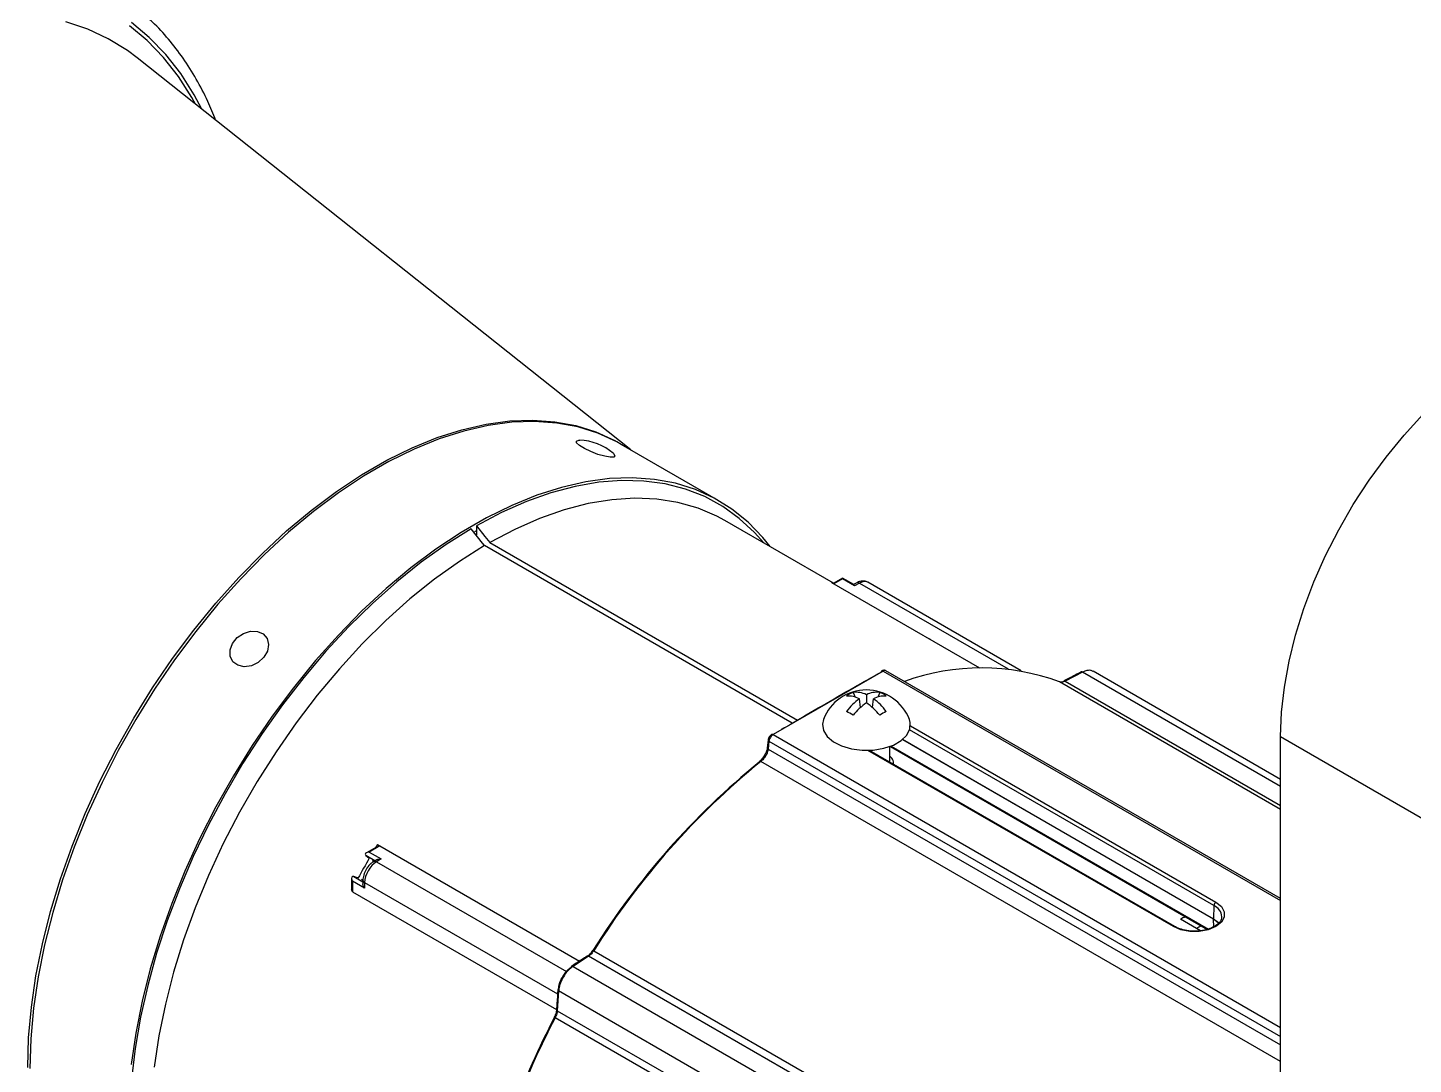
# Model space of a CAD drawing. Extents: x 7 to 113, y 1 to 87.
# Drawn here: x 70.62 to 78.05, y 11.11 to 16.67 of the extents above; entities that cross this region are included whole.
import ezdxf

# ---------------------------------------------------------------- set-up
doc = ezdxf.new("R2010")
doc.units = 0
doc.header["$MEASUREMENT"] = 0
doc.layers.add('OBJECT', color=7, linetype='CONTINUOUS')

msp = doc.modelspace()

# ---------------------------------------------------------------- linework, layer by layer
at = {"layer": 'OBJECT'}
for p, q in [((73.8524, 14.4064), (71.2068, 16.5075)), ((74.3245, 14.1339), (73.8015, 14.4358)), ((73.026, 13.9729), (73.0145, 13.9663)), ((73.026, 13.9994), (73.026, 13.9504)), ((74.9389, 13.6921), (74.3574, 14.0277)), ((73.0213, 13.9531), (73.026, 13.9504)), ((74.7171, 12.9415), (73.0684, 13.8933)), ((73.0967, 13.9096), (74.7453, 12.9578)), ((74.9281, 13.6953), (75.7211, 13.2375)), ((74.937, 13.691), (74.9281, 13.6953)), ((74.9867, 13.7196), (74.9371, 13.691)), ((74.9867, 13.7146), (74.9407, 13.688)), ((75.0477, 13.6844), (74.9867, 13.7196)), ((75.0509, 13.6775), (74.9867, 13.7146)), ((75.0636, 13.6942), (75.0468, 13.6849)), ((75.0781, 13.6924), (75.0509, 13.6775)), ((75.0781, 13.6924), (75.8754, 13.2321)), ((75.9448, 13.2225), (75.1235, 13.6966)), ((75.4573, 13.3904), (75.4513, 13.3933)), ((75.2052, 13.2209), (74.615, 12.8803)), ((75.2052, 13.2209), (77.3347, 11.9916)), ((77.3347, 12.0017), (75.22, 13.2225)), ((77.3347, 12.6397), (76.3304, 13.2195)), ((77.3347, 12.4793), (76.1502, 13.1631)), ((76.2743, 13.215), (76.18, 13.1667)), ((76.18, 13.1667), (77.3347, 12.5001)), ((77.3347, 12.6029), (76.2743, 13.215)), ((75.0438, 13.1069), (75.0546, 13.0814)), ((75.0837, 13.0255), (75.0776, 13.0725)), ((75.1155, 13.0944), (75.1155, 13.0507)), ((75.1473, 13.0255), (75.1533, 13.0725)), ((75.1872, 13.1069), (75.1763, 13.0814)), ((75.3513, 12.9272), (76.9878, 11.9824)), ((74.615, 12.8803), (77.3347, 11.3102)), ((76.9756, 11.8918), (75.3089, 12.854)), ((75.3093, 12.8543), (76.9756, 11.8924)), ((76.9772, 11.9644), (75.347, 12.9055)), ((77.3347, 12.8697), (78.2186, 12.3594)), ((77.3347, 7.9713), (77.3347, 12.8697)), ((74.5845, 12.8095), (74.5845, 12.81)), ((74.5931, 12.8446), (74.5889, 12.8027)), ((74.5889, 12.8027), (77.3347, 11.2175)), ((74.5931, 12.8446), (77.3347, 11.2619)), ((76.7604, 11.8512), (75.1239, 12.7959)), ((76.7679, 11.8519), (75.1323, 12.7961)), ((75.2405, 12.7337), (75.2405, 12.8165)), ((75.2429, 12.8174), (76.9421, 11.8364)), ((75.2478, 12.8192), (76.9478, 11.8379)), ((77.3347, 11.1278), (74.5493, 12.7358)), ((72.4861, 12.2761), (72.4364, 12.2474)), ((72.5083, 12.2838), (72.4514, 12.251)), ((72.4957, 12.2911), (72.4867, 12.2764)), ((72.4957, 12.2911), (73.5777, 11.6665)), ((72.4819, 12.204), (72.4327, 12.2323)), ((72.4327, 12.2323), (72.4483, 12.2199)), ((72.4514, 12.251), (72.5157, 12.2139)), ((72.4758, 12.2003), (72.4686, 12.2044)), ((72.4912, 12.2096), (72.4744, 12.1994)), ((72.5157, 12.2139), (72.4899, 12.1983)), ((72.4899, 12.1983), (73.508, 11.6106)), ((72.357, 12.1098), (72.357, 12.0485)), ((72.3682, 12.1205), (72.4173, 12.0922)), ((72.3876, 12.1129), (72.3682, 12.1205)), ((72.4175, 12.0993), (72.4103, 12.1034)), ((72.3613, 12.0382), (72.357, 12.0485)), ((72.4256, 12.0579), (72.3613, 12.095)), ((72.3613, 12.095), (72.3613, 12.0382)), ((72.3613, 12.0382), (73.4548, 11.407)), ((72.4175, 12.1009), (72.4171, 12.0813)), ((72.4263, 12.088), (72.4256, 12.0579)), ((72.4263, 12.088), (73.4604, 11.491)), ((76.9772, 11.9644), (76.9756, 11.8924)), ((76.9055, 11.8287), (76.7985, 11.8905)), ((76.9765, 11.8502), (76.9756, 11.8918)), ((73.627, 11.6929), (73.5432, 11.6384)), ((76.3969, 10.0938), (73.627, 11.6929)), ((73.6544, 11.7223), (76.4255, 10.1226)), ((73.5432, 11.6384), (76.4105, 9.9832)), ((73.4663, 11.5064), (73.4592, 11.4005)), ((76.3362, 9.8496), (73.4663, 11.5064)), ((76.2187, 9.7633), (73.4476, 11.3631)), ((73.4592, 11.4005), (76.2292, 9.8014))]:
    msp.add_line(p, q, dxfattribs=at)
at = {"layer": 'OBJECT', "flags": 128}
for points in [[(71.2068, 16.5075), (71.1552, 16.546), (71.0522, 16.6095), (70.9424, 16.6608), (70.8261, 16.6997)], [(71.5199, 16.2589), (71.5, 16.295), (71.429, 16.4075), (71.3494, 16.5094), (71.2616, 16.6002), (71.1659, 16.6796)], [(71.5537, 16.232), (71.5127, 16.3096), (71.4412, 16.4228), (71.3611, 16.5253), (71.2728, 16.6166), (71.1766, 16.6965)], [(77.3347, 12.8697), (77.3398, 12.9998), (77.355, 13.1347), (77.3803, 13.2732), (77.4153, 13.4141), (77.4598, 13.5563), (77.5135, 13.6985), (77.5758, 13.8395), (77.6462, 13.9781), (77.7242, 14.1131), (77.809, 14.2434), (77.9, 14.3679), (77.9963, 14.4854), (78.0971, 14.5951), (78.2017, 14.6959), (78.309, 14.787), (78.4182, 14.8676), (78.5283, 14.9371)], [(70.6211, 11.096), (70.6261, 11.2555), (70.6409, 11.4197), (70.6655, 11.588), (70.6999, 11.7594), (70.7437, 11.9329), (70.7967, 12.1077), (70.8587, 12.2828), (70.9294, 12.4573), (71.0083, 12.6303), (71.0951, 12.8008), (71.1893, 12.9679), (71.2903, 13.1308), (71.3977, 13.2885), (71.5108, 13.4402), (71.6291, 13.5852), (71.7519, 13.7226), (71.8786, 13.8517), (72.0085, 13.9718), (72.1409, 14.0823), (72.2751, 14.1826), (72.4104, 14.2721), (72.5461, 14.3504), (72.6814, 14.4171), (72.8156, 14.4718), (72.948, 14.5142), (73.0779, 14.544), (73.2046, 14.5612), (73.3274, 14.5656), (73.4457, 14.5572), (73.5589, 14.5361), (73.6662, 14.5024), (73.7673, 14.4562), (73.8254, 14.4221)], [(73.8015, 14.4358), (73.7774, 14.4492), (73.6764, 14.4954), (73.5691, 14.5292), (73.456, 14.5503), (73.3377, 14.5587), (73.215, 14.5543), (73.0883, 14.5371), (72.9584, 14.5072), (72.8261, 14.4649), (72.6919, 14.4102), (72.5567, 14.3436), (72.4211, 14.2653), (72.2858, 14.1758), (72.1517, 14.0755), (72.0193, 13.9651), (71.8894, 13.845), (71.7628, 13.7159), (71.64, 13.5786), (71.5217, 13.4337), (71.4086, 13.282), (71.3013, 13.1243), (71.2003, 12.9615), (71.1062, 12.7944), (71.0195, 12.624), (70.9405, 12.4511), (70.8699, 12.2766), (70.8079, 12.1016), (70.7549, 11.9268), (70.7111, 11.7534), (70.6768, 11.5821), (70.6521, 11.4139), (70.6373, 11.2496), (70.6324, 11.0903)], [(73.7428, 14.3665), (73.7129, 14.3718), (73.6765, 14.3824), (73.6385, 14.3971), (73.6039, 14.4137), (73.5775, 14.4301), (73.5628, 14.444), (73.5618, 14.4535), (73.5747, 14.4575), (73.579, 14.4575)], [(73.7582, 14.388), (73.7601, 14.3862), (73.7681, 14.3742), (73.7621, 14.3674), (73.7428, 14.3665)], [(74.5993, 13.8881), (74.5602, 13.9369), (74.4813, 14.0187), (74.3945, 14.0889), (74.3004, 14.1473), (74.1994, 14.1935), (74.0921, 14.2273), (73.979, 14.2484), (73.8607, 14.2568), (73.7379, 14.2524), (73.6113, 14.2352), (73.4814, 14.2053), (73.349, 14.163), (73.2149, 14.1083), (73.0796, 14.0417), (72.944, 13.9634), (72.8088, 13.8739), (72.6746, 13.7736), (72.5423, 13.6632), (72.4124, 13.5431), (72.2857, 13.414), (72.163, 13.2767), (72.0447, 13.1318), (71.9316, 12.9801), (71.8243, 12.8224), (71.7233, 12.6596), (71.6292, 12.4925), (71.5424, 12.3221), (71.4635, 12.1492), (71.3929, 11.9747), (71.3309, 11.7997), (71.2778, 11.6249), (71.234, 11.4515), (71.1997, 11.2802), (71.1751, 11.112)], [(74.565, 13.9079), (74.516, 13.9633), (74.4344, 14.0391), (74.3452, 14.1033), (74.249, 14.1557), (74.1463, 14.196), (74.0375, 14.224), (73.9234, 14.2394), (73.8044, 14.2423), (73.6812, 14.2326), (73.5545, 14.2104), (73.425, 14.1757), (73.2932, 14.1288), (73.16, 14.07), (73.026, 13.9994)], [(74.3574, 14.0277), (74.3144, 14.051), (74.2131, 14.094), (74.1055, 14.1245), (73.9923, 14.1422), (73.874, 14.1471), (73.7513, 14.1391), (73.625, 14.1182), (73.4956, 14.0846), (73.3639, 14.0384), (73.2307, 13.98), (73.0967, 13.9096)], [(72.9977, 13.9831), (72.8637, 13.8989), (72.7304, 13.8039), (72.5987, 13.6987), (72.4691, 13.5838), (72.3424, 13.4597), (72.2193, 13.3272), (72.1003, 13.187), (71.9861, 13.0397), (71.8774, 12.8862), (71.7746, 12.7273), (71.6784, 12.5638), (71.5893, 12.3966), (71.5076, 12.2266), (71.4339, 12.0546), (71.3686, 11.8816), (71.3119, 11.7084), (71.2642, 11.5361), (71.2257, 11.3655), (71.1967, 11.1975), (71.1772, 11.033)], [(73.0684, 13.8933), (73.0578, 13.9068), (72.9977, 13.9831)], [(73.026, 13.9994), (73.0713, 13.9419), (73.0967, 13.9096)], [(73.0684, 13.8933), (72.9344, 13.8089), (72.8012, 13.7135), (72.6695, 13.6077), (72.5401, 13.4919), (72.4138, 13.3669), (72.2911, 13.2333), (72.1728, 13.0919), (72.0596, 12.9434), (71.952, 12.7887), (71.8507, 12.6287), (71.7562, 12.4642), (71.669, 12.296), (71.5897, 12.1253), (71.5186, 11.9529), (71.4562, 11.7797), (71.4028, 11.6067), (71.3587, 11.4349), (71.3242, 11.2653), (71.2994, 11.0987)], [(74.9867, 13.7146), (74.9867, 13.7167), (74.9867, 13.7183), (74.9867, 13.7193), (74.9867, 13.7196)], [(71.8863, 13.2948), (71.8564, 13.2673), (71.82, 13.2496), (71.7819, 13.2442), (71.7474, 13.2517), (71.7209, 13.2711), (71.7063, 13.2999), (71.7053, 13.3341), (71.7182, 13.3691), (71.7431, 13.4001), (71.7769, 13.4231), (71.8147, 13.4349), (71.8517, 13.4338), (71.8827, 13.4201), (71.9036, 13.3956), (71.9116, 13.3636), (71.9055, 13.3284), (71.8863, 13.2948)], [(75.2052, 13.2209), (75.2032, 13.2219), (75.2014, 13.2224), (75.1996, 13.2224), (75.1981, 13.2219), (75.1978, 13.2218), (75.1968, 13.221), (75.1958, 13.2197), (75.1951, 13.218), (75.1947, 13.2159)], [(74.885, 12.9613), (74.8796, 12.9363), (74.8852, 12.9023), (74.9052, 12.8702), (74.9384, 12.8419), (74.9828, 12.8194), (75.0355, 12.8039), (75.0933, 12.7964), (75.1524, 12.7975), (75.2092, 12.807), (75.2601, 12.8244), (75.302, 12.8485), (75.3321, 12.8779), (75.3486, 12.9107), (75.3504, 12.9449), (75.346, 12.9613)], [(74.5887, 12.8519), (74.5858, 12.8225), (74.5845, 12.81)], [(76.9878, 11.9824), (77.0174, 11.9589), (77.0329, 11.9313), (77.0329, 11.9023), (77.0174, 11.8747), (76.9878, 11.8512), (76.9471, 11.8341), (76.8993, 11.8251), (76.849, 11.8251), (76.8011, 11.8341), (76.7604, 11.8512)], [(76.9756, 11.8924), (77.002, 11.8714), (77.0037, 11.8694)], [(77.0032, 11.8694), (77.002, 11.8708), (76.9756, 11.8918)], [(73.6544, 11.7223), (73.6526, 11.7234), (73.651, 11.7242), (73.6498, 11.7247), (73.6491, 11.7251), (73.6487, 11.7251), (73.6488, 11.7249), (73.6492, 11.7243), (73.6502, 11.7236)], [(73.4476, 11.3631), (73.4458, 11.3642), (73.4443, 11.3651), (73.4432, 11.3658), (73.4425, 11.3664), (73.4423, 11.3667), (73.4426, 11.3667), (73.4433, 11.3666), (73.4444, 11.3662)]]:
    msp.add_lwpolyline(points, dxfattribs=at)
at = {"layer": 'OBJECT'}
for centre, radius, start, end in [((73.5734, 14.1776), 0.28, 48.71827, 88.87037), ((75.0693, 13.6809), 0.0145, 52.70443, 113.1209), ((75.732, 12.0263), 1.2113, 69.80117, 109.9152), ((76.27, 13.2101), 0.00655, 48.92733, 112.54198), ((76.1756, 13.1612), 0.00698, 51.05985, 110.21804), ((75.1155, 12.8735), 0.2466, 20.83602, 159.16398), ((75.1083, 12.9553), 0.1648, 113.07544, 126.91919), ((75.0156, 12.9487), 0.1385, 63.413, 92.58946), ((75.2626, 12.8195), 0.3134, 126.16342, 143.88378), ((75.0571, 12.9714), 0.1361, 64.60617, 95.6227), ((75.1739, 12.9714), 0.1361, 84.37767, 115.39361), ((75.2153, 12.9487), 0.1385, 87.4108, 116.58711), ((74.9684, 12.8195), 0.3134, 36.11573, 53.83691), ((75.1226, 12.9553), 0.1648, 53.08028, 66.9251), ((74.3852, 11.8834), 1.2829, 59.11565, 60.88973), ((75.3326, 12.7438), 0.3759, 125.28496, 140.21337), ((74.8983, 12.7438), 0.3759, 39.78625, 54.71505), ((75.8454, 11.884), 1.2822, 119.10979, 120.88484), ((74.5967, 12.8517), 0.00799, 177.48731, 242.62027), ((74.6107, 12.8743), 0.0074, 53.86704, 116.61063), ((74.5927, 12.8099), 0.00818, 182.40197, 242.13039), ((77.132, 9.5465), 4.1064, 129.12913, 147.98321), ((77.1539, 9.5341), 4.1273, 129.12912, 147.98322), ((74.5452, 12.7331), 0.00478, 127.19801, 193.64023), ((74.5449, 12.7305), 0.0069, 50.26618, 112.2556), ((76.2655, 9.9818), 4.421, 149.61677, 151.21059), ((72.4382, 12.2382), 0.00802, 175.59411, 226.55015), ((72.4812, 12.1856), 0.0154, 55.27878, 116.20666), ((72.3659, 12.1128), 0.00802, 73.44667, 124.39999), ((72.4328, 12.1019), 0.0153, 183.37623, 244.76563), ((77.0003, 11.963), 0.0231, 122.67424, 176.45978), ((76.9496, 11.8996), 0.0705, 3.54562, 66.90508), ((76.9897, 11.8921), 0.0141, 178.69957, 181.30043), ((76.7648, 11.8454), 0.0072, 63.6684, 127.19404), ((73.6226, 11.6863), 0.0079, 56.50013, 118.67057), ((73.5394, 11.6328), 0.00739, 125.95943, 180.83505), ((73.5389, 11.6318), 0.00793, 56.63935, 118.58668), ((73.469, 11.5125), 0.00718, 118.21808, 173.00105), ((73.4697, 11.5134), 0.00783, 180.82692, 243.71627), ((77.2063, 9.3956), 4.2468, 152.35363, 167.26038), ((77.2286, 9.3825), 4.2684, 152.35363, 167.26037), ((73.4626, 11.4075), 0.00782, 181.30528, 243.82544)]:
    msp.add_arc(centre, radius, start, end, dxfattribs=at)
for centre, major_axis, ratio, start_param, end_param in [((75.077, 13.6195), (0.0472, 0.0767), 0.577068, 0.016448, 0.801802), ((72.4889, 12.1254), (0.045, 0.0779), 0.558374, 0.785318, 2.356114), ((72.4514, 12.2388), (0.0212, 0), 0.577382, 1.570796, 3.141593), ((72.372, 12.1011), (-0.0106, 0.0184), 0.577335, 6.283145, 7.853941), ((76.6844, 9.74), (1.1814, 2.2616), 0.547152, 0.680513, 0.695521), ((76.729, 9.7168), (1.1515, 2.2096), 0.546409, 0.652545, 0.66842)]:
    msp.add_ellipse(centre, major_axis=major_axis, ratio=ratio, start_param=start_param, end_param=end_param, dxfattribs=at)
for points, knots in [([(71.6282, 16.1728), (71.6147, 16.2067), (71.5839, 16.2841), (71.5255, 16.395), (71.4555, 16.5067), (71.3768, 16.6078), (71.3118, 16.6803), (71.2708, 16.7155), (71.261, 16.7239)], [0, 0, 0, 0, 0.153996, 0.351347, 0.548031, 0.743927, 0.93898, 1, 1, 1, 1]), ([(75.0509, 13.6775), (75.0509, 13.6775), (75.0502, 13.6801), (75.0492, 13.6833), (75.0479, 13.6839), (75.0475, 13.6841)], [0, 0, 0, 0, 0.011347, 0.701668, 1, 1, 1, 1]), ([(75.1212, 13.6972), (75.1154, 13.6996), (75.1031, 13.7048), (75.0827, 13.7029), (75.0699, 13.697), (75.0636, 13.6942)], [0, 0, 0, 0, 0.313582, 0.66415, 1, 1, 1, 1]), ([(75.2198, 13.2222), (75.2183, 13.2231), (75.2147, 13.2252), (75.208, 13.2253), (75.2022, 13.2242), (75.199, 13.2222), (75.1979, 13.2215)], [0, 0, 0, 0, 0.222627, 0.526681, 0.835403, 1, 1, 1, 1]), ([(75.2198, 13.2222), (75.2186, 13.2229), (75.2157, 13.2244), (75.2103, 13.2235), (75.2066, 13.2216), (75.2052, 13.2209)], [0, 0, 0, 0, 0.322771, 0.751763, 1, 1, 1, 1]), ([(76.3298, 13.2184), (76.3253, 13.2208), (76.3146, 13.2266), (76.2944, 13.2241), (76.2798, 13.2175), (76.2743, 13.215)], [0, 0, 0, 0, 0.308736, 0.736533, 1, 1, 1, 1]), ([(74.6613, 12.9087), (74.6773, 12.9182), (74.8052, 12.9936), (74.9827, 13.0962), (75.1459, 13.1883), (75.1947, 13.2159)], [0, 0, 0, 0, 0.090851, 0.72793, 1, 1, 1, 1]), ([(76.18, 13.1667), (76.1747, 13.1645), (76.1635, 13.1599), (76.1548, 13.162), (76.1502, 13.1631)], [0, 0, 0, 0, 0.473398, 1, 1, 1, 1]), ([(76.2675, 13.2161), (76.2454, 13.2049), (76.2139, 13.1888), (76.1826, 13.1726), (76.1732, 13.1677)], [0, 0, 0, 0, 0.7000041, 1, 1, 1, 1]), ([(74.6075, 12.8806), (74.6061, 12.8798), (74.6017, 12.8775), (74.5957, 12.8704), (74.5903, 12.8611), (74.5895, 12.8547), (74.5892, 12.8519)], [0, 0, 0, 0, 0.138381, 0.439574, 0.753493, 1, 1, 1, 1]), ([(74.615, 12.8803), (74.6126, 12.8786), (74.6079, 12.8753), (74.6014, 12.8675), (74.5964, 12.8586), (74.5937, 12.8507), (74.5932, 12.8462), (74.5931, 12.8446)], [0, 0, 0, 0, 0.218059, 0.436117, 0.654231, 0.872516, 1, 1, 1, 1]), ([(74.584, 12.8095), (74.5838, 12.8067), (74.5832, 12.7987), (74.5768, 12.7812), (74.5652, 12.7611), (74.5524, 12.7451), (74.5445, 12.7393), (74.5419, 12.7374)], [0, 0, 0, 0, 0.126762, 0.367097, 0.619906, 0.877147, 1, 1, 1, 1]), ([(74.5889, 12.8027), (74.5877, 12.7969), (74.5855, 12.7854), (74.5763, 12.7666), (74.5639, 12.749), (74.5542, 12.7402), (74.5493, 12.7358)], [0, 0, 0, 0, 0.249667, 0.499371, 0.748128, 1, 1, 1, 1]), ([(75.2599, 12.7263), (75.2601, 12.727), (75.2627, 12.7366), (75.2565, 12.7507), (75.2442, 12.7617), (75.2405, 12.765)], [0, 0, 0, 0, 0.053423, 0.718928, 1, 1, 1, 1]), ([(72.4744, 12.1994), (72.4698, 12.1962), (72.4569, 12.1871), (72.4442, 12.1744), (72.4391, 12.1643), (72.439, 12.1641)], [0, 0, 0, 0, 0.354291, 0.985206, 1, 1, 1, 1]), ([(72.4913, 12.2094), (72.492, 12.2099), (72.495, 12.2119), (72.5035, 12.214), (72.5112, 12.2143), (72.5157, 12.2139), (72.5157, 12.2139)], [0, 0, 0, 0, 0.125132, 0.50831, 0.992031, 1, 1, 1, 1]), ([(72.439, 12.1641), (72.4335, 12.1546), (72.4227, 12.1357), (72.418, 12.1135), (72.4176, 12.1024), (72.4175, 12.1009)], [0, 0, 0, 0, 0.46726, 0.930583, 1, 1, 1, 1]), ([(72.4256, 12.0579), (72.4256, 12.0579), (72.423, 12.0615), (72.4194, 12.0684), (72.417, 12.0768), (72.4172, 12.0804), (72.4173, 12.0813)], [0, 0, 0, 0, 0.007968, 0.491646, 0.874787, 1, 1, 1, 1]), ([(77.0188, 11.9038), (77.0186, 11.899), (77.0183, 11.888), (77.0055, 11.8696), (76.9815, 11.8509), (76.9474, 11.8364), (76.9074, 11.8274), (76.8791, 11.8271), (76.865, 11.8269)], [0, 0, 0, 0, 0.131191, 0.298408, 0.477141, 0.652151, 0.827102, 1, 1, 1, 1]), ([(76.865, 11.8269), (76.8648, 11.8269), (76.8504, 11.8263), (76.8221, 11.8314), (76.7895, 11.8405), (76.7736, 11.8489), (76.7679, 11.8519)], [0, 0, 0, 0, 0.006214, 0.395136, 0.782363, 1, 1, 1, 1]), ([(73.6189, 11.6932), (73.5993, 11.6805), (73.5713, 11.6624), (73.5435, 11.6442), (73.5351, 11.6387)], [0, 0, 0, 0, 0.700006, 1, 1, 1, 1]), ([(73.6237, 11.6938), (73.6268, 11.6962), (73.6364, 11.7037), (73.6446, 11.7156), (73.6502, 11.7236)], [0, 0, 0, 0, 0.326466, 1, 1, 1, 1]), ([(73.6544, 11.7223), (73.6504, 11.7167), (73.6425, 11.7054), (73.6326, 11.6967), (73.6275, 11.6932), (73.627, 11.6929)], [0, 0, 0, 0, 0.471916, 0.943784, 1, 1, 1, 1]), ([(73.4656, 11.5188), (73.4669, 11.5276), (73.4694, 11.5454), (73.4816, 11.5747), (73.4986, 11.6016), (73.5164, 11.6214), (73.5277, 11.6295), (73.532, 11.6327)], [0, 0, 0, 0, 0.2168, 0.433617, 0.650078, 0.866405, 1, 1, 1, 1]), ([(73.5432, 11.6384), (73.535, 11.6322), (73.5185, 11.6198), (73.4959, 11.5909), (73.4784, 11.5583), (73.4687, 11.5289), (73.4669, 11.5126), (73.4663, 11.5064)], [0, 0, 0, 0, 0.216872, 0.433758, 0.650331, 0.86677, 1, 1, 1, 1]), ([(73.4619, 11.5133), (73.4602, 11.4886), (73.4578, 11.4534), (73.4556, 11.4179), (73.4549, 11.4073)], [0, 0, 0, 0, 0.700006, 1, 1, 1, 1]), ([(73.4444, 11.3662), (73.4481, 11.3741), (73.4542, 11.3867), (73.4559, 11.3985), (73.4566, 11.4029)], [0, 0, 0, 0, 0.623283, 1, 1, 1, 1]), ([(73.4592, 11.4005), (73.4584, 11.3947), (73.4566, 11.3827), (73.4506, 11.3697), (73.4476, 11.3631)], [0, 0, 0, 0, 0.487924, 1, 1, 1, 1])]:
    msp.add_open_spline(points, degree=3, knots=knots, dxfattribs=at)

doc.saveas('drawing.dxf')
